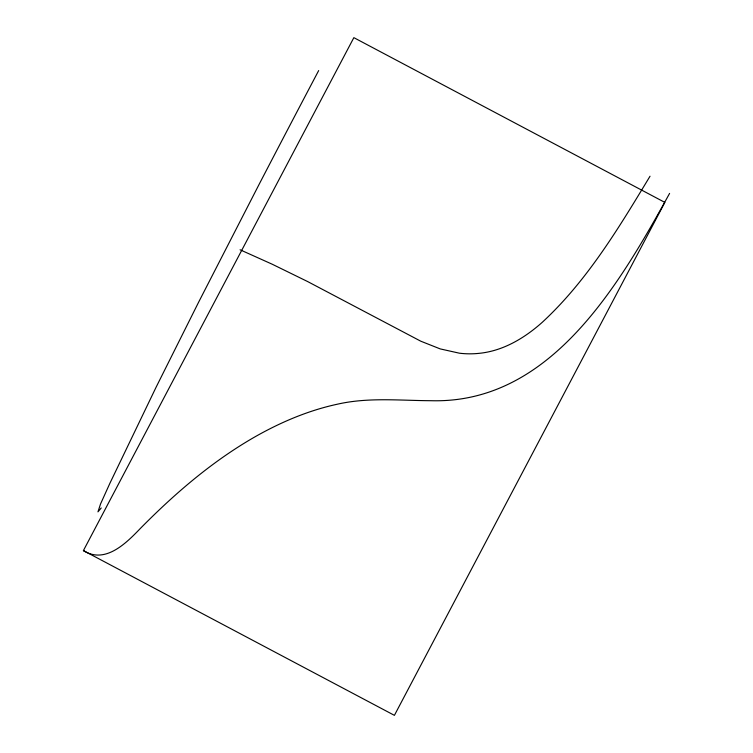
<?xml version="1.0" encoding="UTF-8"?>
<svg xmlns="http://www.w3.org/2000/svg" width="753" height="753" viewBox="0 0 753 753"><rect width="100%" height="100%" fill="white"/><g stroke="black" fill="none" stroke-linecap="round" stroke-linejoin="round"><path stroke-width="1.13" d="M83.404 550.603L353.854 37.65L664.852 202.397L394.403 715.35L83.404 550.603C105.251 564.392 126.203 543.158 140.387 528.418C174.432 493.883 211.537 461.909 253.667 437.587C279.9 422.546 308.033 410.498 337.673 404.135C368.386 397.17 399.937 400.577 431.083 400.709C550.82 404.05 619.305 284.248 669.596 193.399M650.027 176.221C618.75 227.971 587.001 280.991 542.188 322.378C524.559 338.069 503.173 350.936 479.266 353.326A86.906 86.228 35 0 1 459.443 353.204L440.241 348.912L420.795 341.203L307.648 281.566L272.125 264.181L240.075 249.78M101.213 507.964L97.965 511.852L100.525 504.002L109.919 483.238L156.078 387.249L198.726 301.981L259.277 184.043A368.198 5.742 -62.1 0 1 318.67 70.575"/></g></svg>
